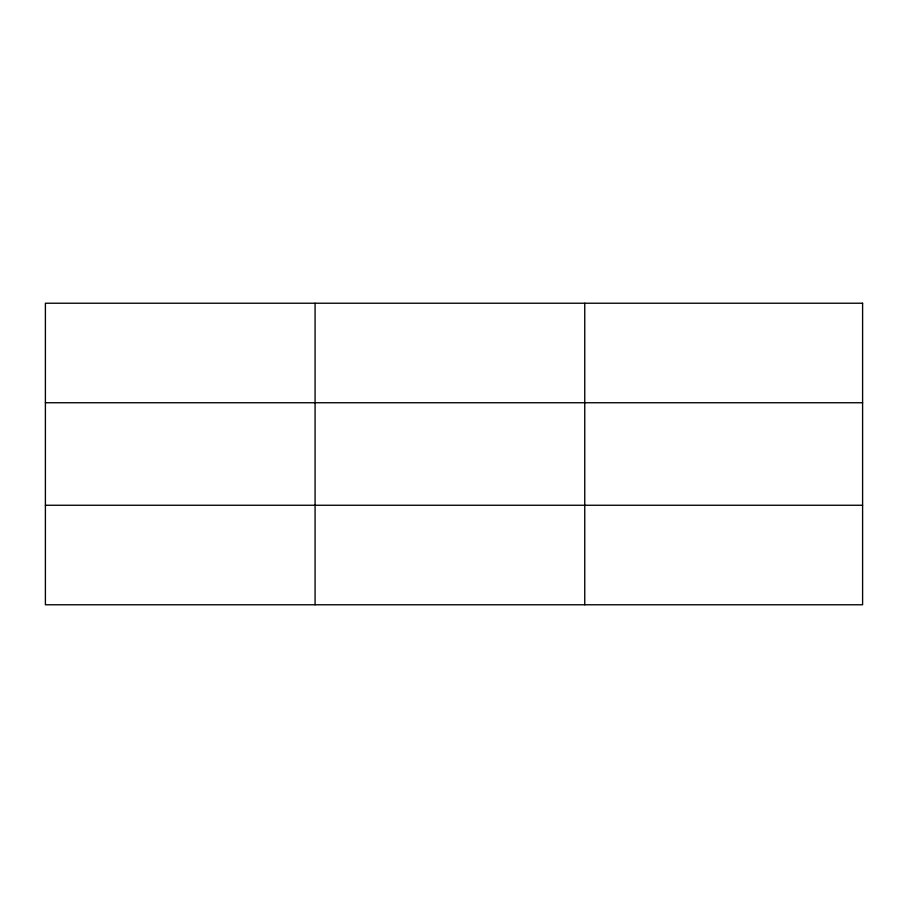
<?xml version="1.0" encoding="UTF-8"?>
<svg xmlns="http://www.w3.org/2000/svg" width="908" height="908" viewBox="0 0 908 908"><rect width="100%" height="100%" fill="white"/><g stroke="black" fill="none" stroke-linecap="round" stroke-linejoin="round"><path stroke-width="1.36" d="M315.076 604.773L315.076 303.227M584.752 604.773L584.752 303.227M45.4 402.743L862.6 402.743M45.4 505.257L862.6 505.257M862.6 303.227L862.6 604.773L45.4 604.773L45.4 303.227L862.6 303.227"/></g></svg>
